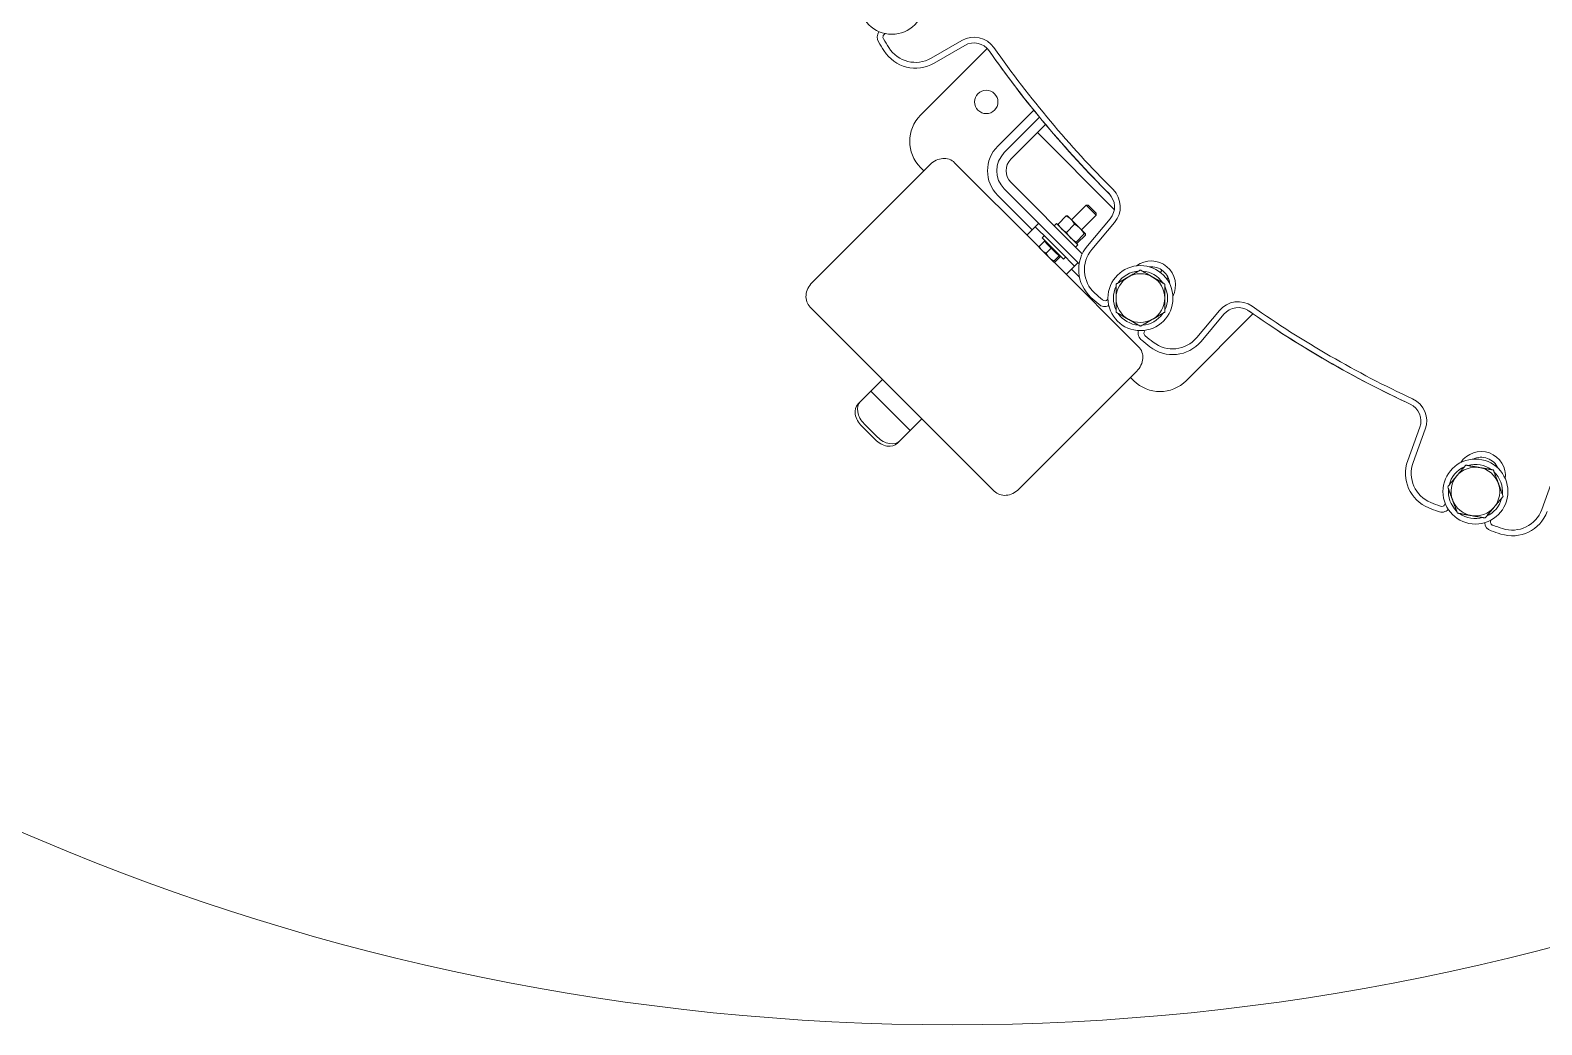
# Model space of a CAD drawing. Header units: inches. Extents: x 20 to 536, y 8 to 344.
# Drawn here: x 63.89 to 104.62, y 203.37 to 230.16 of the extents above; entities that cross this region are included whole.
import ezdxf

# ---------------------------------------------------------------- set-up
doc = ezdxf.new("R2010")
doc.units = ezdxf.units.IN
doc.header["$LTSCALE"] = 16
doc.header["$MEASUREMENT"] = 0
doc.layers.add('Visible', color=7, linetype='Continuous', lineweight=18)

msp = doc.modelspace()

# ---------------------------------------------------------------- linework, layer by layer
at = {"layer": 'Visible', "linetype": 'Continuous', "lineweight": 18}
for p, q in [((86.9125, 230.0623), (86.92922, 230.07195)), ((88.99167, 229.88861), (88.16357, 229.41051)), ((88.24107, 229.27627), (89.06917, 229.75438)), ((89.95724, 227.04191), (90.92756, 228.01224)), ((91.08642, 227.81754), (90.13401, 226.86514)), ((90.31079, 226.68836), (91.02725, 227.40482)), ((91.02725, 227.40482), (91.24684, 227.62441)), ((93.09846, 225.33361), (91.02725, 227.40482)), ((92.23587, 224.14103), (90.31079, 226.06611)), ((90.88355, 224.78624), (89.95724, 225.71255)), ((90.13401, 225.88933), (92.15145, 223.87189)), ((91.48034, 224.89655), (91.53691, 224.95312)), ((91.53691, 224.95312), (92.11108, 224.37895)), ((92.98688, 225.08544), (92.37224, 224.35294)), ((92.49097, 224.25331), (93.10561, 224.98581)), ((91.15507, 224.57128), (91.21164, 224.62785)), ((91.15507, 224.57128), (91.72924, 223.99711)), ((91.72924, 223.99711), (91.78581, 224.05368)), ((92.05451, 224.32238), (92.11108, 224.37895)), ((92.15819, 223.5116), (91.94421, 223.72558)), ((94.38862, 223.69513), (94.33457, 223.64107)), ((94.50935, 223.4623), (94.54737, 223.50032)), ((92.92803, 222.92286), (92.91562, 222.90806)), ((95.93232, 222.61392), (95.31768, 221.88142)), ((95.43641, 221.78179), (96.05106, 222.51429)), ((93.91913, 222.06601), (93.93155, 222.0808)), ((101.32937, 219.46685), (101.00232, 218.56831)), ((101.14798, 218.51529), (101.47502, 219.41384)), ((104.94249, 218.15179), (104.61544, 217.25324)), ((102.01371, 217.41456), (102.00711, 217.39642)), ((103.23811, 216.94837), (103.24471, 216.96652))]:
    msp.add_line(p, q, dxfattribs=at)
at = {"layer": 'Visible'}
for p, q in [((87.87976, 227.87771), (89.67484, 229.6728)), ((84.95453, 223.36418), (88.13651, 226.54616)), ((87.9668, 226.37645), (87.87976, 226.4635)), ((91.07076, 224.31901), (88.79536, 226.59442)), ((91.94527, 225.05247), (92.34312, 225.45033)), ((92.60829, 225.18516), (92.34312, 225.45033)), ((92.39735, 225.45033), (92.34312, 225.45033)), ((92.39735, 225.45033), (92.60829, 225.23939)), ((92.60829, 225.23939), (92.60829, 225.18516)), ((90.9684, 224.8711), (90.87647, 224.77917)), ((91.06032, 224.96302), (90.9684, 224.8711)), ((91.32195, 224.51754), (90.9684, 224.8711)), ((91.58075, 224.90928), (91.57988, 224.91167)), ((91.80249, 225.16015), (91.58374, 224.94139)), ((92.02794, 224.9347), (91.80918, 224.71595)), ((91.8346, 225.16313), (91.83221, 225.164)), ((91.93276, 225.06497), (91.8346, 225.16313)), ((92.17439, 224.82335), (91.93276, 225.06497)), ((92.31947, 224.67826), (92.17439, 224.82335)), ((92.21043, 224.7873), (92.60829, 225.18516)), ((90.74354, 224.64624), (90.87647, 224.77917)), ((91.21389, 224.47711), (91.07748, 224.34071)), ((91.21389, 224.47711), (91.30596, 224.38503)), ((91.22578, 224.46521), (91.24346, 224.4829)), ((91.32195, 224.51754), (91.6755, 224.16399)), ((92.28574, 224.6769), (92.06699, 224.45814)), ((92.06724, 224.42279), (92.06963, 224.42192)), ((92.31811, 224.64453), (92.09935, 224.42578)), ((92.32109, 224.67664), (92.31947, 224.67826)), ((92.32109, 224.67664), (92.32196, 224.67425)), ((91.07163, 224.31107), (91.07107, 224.31317)), ((91.07163, 224.31107), (91.15182, 224.23088)), ((91.15182, 224.23088), (91.34919, 224.03351)), ((91.39804, 224.29296), (91.26164, 224.15655)), ((91.30596, 224.38503), (91.39804, 224.29296)), ((91.34919, 224.03351), (91.4677, 223.915)), ((91.39804, 224.29296), (91.50334, 224.18766)), ((91.60863, 224.08236), (91.47223, 223.94596)), ((91.63507, 224.05593), (91.49867, 223.91952)), ((91.50334, 224.18766), (91.60863, 224.08236)), ((91.60863, 224.08236), (91.62185, 224.06914)), ((91.62185, 224.06914), (91.63507, 224.05593)), ((91.62318, 224.06782), (91.64086, 224.0855)), ((92.02906, 223.81044), (91.6755, 224.16399)), ((91.4677, 223.915), (91.46903, 223.91367)), ((91.46903, 223.91367), (91.47113, 223.91311)), ((93.75238, 221.6374), (91.47697, 223.9128)), ((91.93713, 223.71851), (91.8042, 223.58558)), ((91.93713, 223.71851), (92.02906, 223.81044)), ((92.02906, 223.81044), (92.12098, 223.90236)), ((84.90627, 222.70533), (89.86329, 217.74831)), ((94.39971, 222.52702), (94.39353, 222.53057)), ((96.83504, 222.52116), (95.03568, 220.72179)), ((86.62753, 220.53022), (86.85445, 220.75715)), ((93.70412, 220.97855), (90.52214, 217.79657)), ((93.62146, 220.72179), (93.53442, 220.80884)), ((86.25851, 220.16121), (86.48175, 220.38445)), ((86.48175, 220.38445), (86.5356, 220.4383)), ((86.62753, 220.53022), (86.5356, 220.4383)), ((86.5356, 220.4383), (87.59626, 219.37764)), ((86.25851, 220.16121), (86.19351, 220.09621)), ((86.71562, 219.2041), (86.36206, 219.55766)), ((87.91511, 219.69649), (87.68819, 219.46956)), ((86.29706, 219.49266), (86.65062, 219.1391)), ((87.54241, 219.32379), (87.31917, 219.10055)), ((87.59626, 219.37764), (87.54241, 219.32379)), ((87.59626, 219.37764), (87.68819, 219.46956)), ((87.25417, 219.03555), (87.31917, 219.10055)), ((103.53202, 217.54594), (103.52501, 217.54717))]:
    msp.add_line(p, q, dxfattribs=at)
at = {"layer": 'Visible', "linetype": 'Continuous', "lineweight": 18}
msp.add_circle((88.73184, 266.37172), 63, dxfattribs=at)
at = {"layer": 'Visible'}
for centre, radius in [((87.10417, 230.92929), 0.875), ((89.64752, 228.23127), 0.315), ((93.80271, 222.94627), 0.875), ((102.82764, 217.73572), 0.875)]:
    msp.add_circle(centre, radius, dxfattribs=at)
at = {"layer": 'Visible', "linetype": 'Continuous', "lineweight": 18}
for centre, radius, start, end in [((86.96, 229.98003), 0.25, 144.25653, 211.403761), ((113.09041, 245.93245), 30.865, 211.403761, 211.918851), ((86.96, 229.98003), 0.095, 120, 211.403761), ((113.09041, 245.93245), 30.71, 211.403761, 211.918851), ((87.74107, 230.1423), 0.845, 211.918851, 300), ((89.31917, 229.32137), 0.655, 34.94543, 120), ((89.31917, 229.32137), 0.5, 34.94543, 120), ((113.09041, 245.93245), 28.345, 214.94543, 225.05457), ((87.74107, 230.1423), 1, 211.918851, 300), ((113.09041, 245.93245), 28.50133, 214.872782, 225.127218), ((113.09041, 245.93245), 28.5, 214.94543, 225.05457), ((90.62192, 226.37723), 0.94, 135, 225), ((90.62192, 226.37723), 0.69, 135, 225), ((90.62192, 226.37723), 0.44, 135, 225), ((92.60386, 225.40683), 0.5, 320, 45.05457), ((92.60386, 225.40683), 0.655, 320, 45.05457), ((93.13828, 223.71015), 1, 140, 228.081149), ((93.13828, 223.71015), 0.845, 140, 228.081149), ((94.09282, 223.29201), 0.655, 332.990051, 127.009949), ((94.09282, 223.29201), 0.5, 3.719204, 96.280796), ((113.09041, 245.93245), 30.865, 228.081149, 228.596239), ((113.09041, 245.93245), 30.71, 228.081149, 228.596239), ((92.84284, 222.96913), 0.25, 228.596239, 295.74347), ((92.84284, 222.96913), 0.095, 228.596239, 320), ((96.43408, 222.19289), 0.655, 54.94543, 140), ((93.5352, 223.46395), 0.94, 230.562336, 232.014223), ((96.43408, 222.19289), 0.5, 54.94543, 140), ((113.09041, 245.93245), 28.50133, 234.872782, 245.127218), ((113.09041, 245.93245), 28.5, 234.94543, 245.05457), ((113.09041, 245.93245), 28.345, 234.94543, 245.05457), ((93.99191, 222.00495), 0.25, 164.25653, 231.403761), ((93.99191, 222.00495), 0.095, 140, 231.403761), ((113.09041, 245.93245), 30.865, 231.403761, 231.918851), ((113.09041, 245.93245), 30.71, 231.403761, 231.918851), ((94.67037, 222.42457), 1, 231.918851, 320), ((94.67037, 222.42457), 0.845, 231.918851, 320), ((100.85952, 219.63786), 0.5, 340, 65.05457), ((100.85952, 219.63786), 0.655, 340, 65.05457), ((102.98201, 218.15984), 0.655, 352.990051, 147.009949), ((101.94202, 218.22629), 1, 160, 248.081149), ((101.94202, 218.22629), 0.845, 160, 248.081149), ((102.98201, 218.15984), 0.5, 23.719204, 116.280796), ((113.09041, 245.93245), 30.865, 248.081149, 248.596239), ((113.09041, 245.93245), 30.71, 248.081149, 248.596239), ((101.91784, 217.42891), 0.25, 248.596239, 315.74347), ((101.91784, 217.42891), 0.095, 248.596239, 340), ((103.8214, 217.54225), 1, 251.918851, 340), ((103.8214, 217.54225), 0.845, 251.918851, 340), ((103.32738, 216.91588), 0.25, 184.25653, 251.403761), ((103.32738, 216.91588), 0.095, 160, 251.403761), ((113.09041, 245.93245), 30.865, 251.403761, 251.918851), ((113.09041, 245.93245), 30.71, 251.403761, 251.918851)]:
    msp.add_arc(centre, radius, start, end, dxfattribs=at)
at = {"layer": 'Visible'}
for centre, radius, start, end in [((88.58686, 227.17061), 1, 135, 225), ((93.80271, 222.94627), 0.7295, 94.170271, 146.051989), ((93.80271, 222.94627), 0.656, 60.11113, 120.11113), ((93.80271, 222.94627), 0.7295, 34.170271, 86.051989), ((93.80271, 222.94627), 0.7295, 154.170271, 206.051989), ((93.80271, 222.94627), 0.656, 120.11113, 180.11113), ((93.80271, 222.94627), 0.656, 0.11113, 60.11113), ((93.80271, 222.94627), 0.7295, 334.170271, 26.051989), ((93.80271, 222.94627), 0.656, 180.11113, 240.11113), ((93.80271, 222.94627), 0.656, 300.11113, 0.11113), ((93.80271, 222.94627), 0.7295, 214.170271, 266.051989), ((93.80271, 222.94627), 0.656, 240.11113, 300.11113), ((93.80271, 222.94627), 0.7295, 274.170271, 324.921056), ((93.80271, 222.94627), 0.7295, 324.921056, 326.051989), ((94.32857, 221.4289), 1, 225, 315), ((102.82764, 217.73572), 0.7295, 114.170271, 166.051989), ((102.82764, 217.73572), 0.656, 80.11113, 140.11113), ((102.82764, 217.73572), 0.7295, 54.170271, 106.051989), ((102.82764, 217.73572), 0.656, 20.11113, 80.11113), ((102.82764, 217.73572), 0.656, 140.11113, 200.11113), ((102.82764, 217.73572), 0.656, 320.11113, 20.11113), ((102.82764, 217.73572), 0.7295, 354.170271, 46.051989), ((102.82764, 217.73572), 0.7295, 174.170271, 226.051989), ((102.82764, 217.73572), 0.656, 200.11113, 260.11113), ((102.82764, 217.73572), 0.7295, 294.170271, 344.921056), ((102.82764, 217.73572), 0.7295, 344.921056, 346.051989), ((102.82764, 217.73572), 0.7295, 234.170271, 286.051989), ((102.82764, 217.73572), 0.656, 260.11113, 320.11113)]:
    msp.add_arc(centre, radius, start, end, dxfattribs=at)
for centre, major_axis, start_param, end_param in [((86.54706, 219.74266), (-0.35355, 0.35355), 0, 1.57079633), ((86.61206, 219.80766), (-0.35355, 0.35355), 0, 1.57079633), ((86.90062, 219.3891), (0.35355, -0.35355), 4.71238898, 6.28318531), ((86.96562, 219.4541), (0.35355, -0.35355), 4.71238898, 6.28318531)]:
    msp.add_ellipse(centre, major_axis=major_axis, ratio=0.70710678, start_param=start_param, end_param=end_param, dxfattribs=at)
for points, knots in [([(88.13651, 226.54616), (88.1809, 226.59055), (88.23574, 226.63042), (88.35346, 226.68693), (88.41634, 226.70355), (88.53291, 226.71259), (88.59435, 226.70559), (88.70602, 226.66605), (88.75627, 226.6335), (88.79536, 226.59442)], [7.66569537, 7.66569537, 7.66569537, 7.66569537, 8.14410219, 8.14410219, 8.62250901, 8.62250901, 9.10136342, 9.10136342, 9.58021783, 9.58021783, 9.58021783, 9.58021783]), ([(84.90627, 222.70533), (84.86718, 222.74442), (84.83464, 222.79467), (84.7951, 222.90634), (84.78809, 222.96778), (84.79714, 223.08435), (84.81376, 223.14723), (84.87027, 223.26494), (84.91013, 223.31979), (84.95453, 223.36418)], [5.7511729, 5.7511729, 5.7511729, 5.7511729, 6.23002731, 6.23002731, 6.70888172, 6.70888172, 7.18728854, 7.18728854, 7.66569537, 7.66569537, 7.66569537, 7.66569537]), ([(93.75238, 221.6374), (93.79147, 221.59831), (93.82401, 221.54806), (93.86355, 221.43639), (93.87056, 221.37495), (93.86151, 221.25838), (93.84489, 221.19549), (93.78838, 221.07778), (93.74852, 221.02294), (93.70412, 220.97855)], [1.91832521, 1.91832521, 1.91832521, 1.91832521, 2.39717963, 2.39717963, 2.87603404, 2.87603404, 3.35444086, 3.35444086, 3.83284768, 3.83284768, 3.83284768, 3.83284768]), ([(90.52214, 217.79657), (90.47775, 217.75217), (90.42291, 217.71231), (90.30519, 217.6558), (90.24231, 217.63918), (90.12574, 217.63013), (90.0643, 217.63714), (89.95263, 217.67667), (89.90238, 217.70922), (89.86329, 217.74831)], [3.83284768, 3.83284768, 3.83284768, 3.83284768, 4.3112545, 4.3112545, 4.78966133, 4.78966133, 5.26851574, 5.26851574, 5.74737015, 5.74737015, 5.74737015, 5.74737015])]:
    msp.add_open_spline(points, degree=3, knots=knots, dxfattribs=at)
for points, weights in [([(91.57988, 224.91167), (91.57667, 224.9205), (91.58374, 224.94139)], [1.01257140228, 1.03000329454, 1]), ([(91.58374, 224.94139), (91.6266, 224.86344), (91.67891, 224.81112)], [1, 1.0379548493, 1]), ([(91.67891, 224.81112), (91.73123, 224.75881), (91.80918, 224.71595)], [1, 1.0379548493, 1]), ([(91.80249, 225.16015), (91.82338, 225.16722), (91.83221, 225.164)], [1, 1.03000329454, 1.01257140228]), ([(91.93276, 225.06497), (91.88045, 225.11729), (91.80249, 225.16015)], [1, 1.0379548493, 1]), ([(92.02794, 224.9347), (91.98508, 225.01266), (91.93276, 225.06497)], [1, 1.0379548493, 1]), ([(92.17439, 224.82335), (92.11456, 224.88317), (92.02794, 224.9347)], [1, 1.0379548493, 1]), ([(92.28574, 224.6769), (92.23421, 224.76352), (92.17439, 224.82335)], [1, 1.0379548493, 1]), ([(91.80918, 224.71595), (91.86071, 224.62932), (91.92054, 224.5695)], [1, 1.0379548493, 1]), ([(91.92054, 224.5695), (91.98036, 224.50967), (92.06699, 224.45814)], [1, 1.0379548493, 1]), ([(92.06699, 224.45814), (92.05811, 224.43192), (92.06562, 224.42441)], [1, 1.0379548493, 1]), ([(92.06562, 224.42441), (92.07313, 224.4169), (92.09935, 224.42578)], [1, 1.0379548493, 1]), ([(92.31947, 224.67826), (92.31196, 224.68577), (92.28574, 224.6769)], [1, 1.0379548493, 1]), ([(92.31811, 224.64453), (92.32698, 224.67075), (92.31947, 224.67826)], [1, 1.0379548493, 1]), ([(91.07107, 224.31317), (91.06899, 224.32093), (91.07748, 224.34071)], [1.01257140228, 1.03000329454, 1]), ([(91.07748, 224.34071), (91.10908, 224.27362), (91.15182, 224.23088)], [1, 1.0379548493, 1]), ([(91.15182, 224.23088), (91.19455, 224.18815), (91.26164, 224.15655)], [1, 1.0379548493, 1]), ([(91.26164, 224.15655), (91.30032, 224.08238), (91.34919, 224.03351)], [1, 1.0379548493, 1]), ([(91.34919, 224.03351), (91.39806, 223.98464), (91.47223, 223.94596)], [1, 1.0379548493, 1]), ([(91.47223, 223.94596), (91.46157, 223.92113), (91.4677, 223.915)], [1, 1.0379548493, 1]), ([(91.4677, 223.915), (91.47384, 223.90886), (91.49867, 223.91952)], [1, 1.0379548493, 1]), ([(93.47361, 223.51374), (93.62567, 223.60193), (93.80125, 223.70375)], [1, 1.0379548493, 1]), ([(93.80125, 223.70375), (93.97722, 223.60261), (94.12961, 223.51502)], [1, 1.0379548493, 1]), ([(93.14598, 223.32374), (93.32156, 223.42556), (93.47361, 223.51374)], [1, 1.0379548493, 1]), ([(93.14672, 222.945), (93.14638, 223.12077), (93.14598, 223.32374)], [1, 1.0379548493, 1]), ([(94.12961, 223.51502), (94.28201, 223.42742), (94.45798, 223.32628)], [1, 1.0379548493, 1]), ([(94.45798, 223.32628), (94.45837, 223.12331), (94.45871, 222.94754)], [1, 1.0379548493, 1]), ([(93.14745, 222.56625), (93.14706, 222.76922), (93.14672, 222.945)], [1, 1.0379548493, 1]), ([(94.45871, 222.94754), (94.45905, 222.77177), (94.45945, 222.5688)], [1, 1.0379548493, 1]), ([(93.47582, 222.37752), (93.32342, 222.46511), (93.14745, 222.56625)], [1, 1.0379548493, 1]), ([(93.80418, 222.18879), (93.62821, 222.28993), (93.47582, 222.37752)], [1, 1.0379548493, 1]), ([(94.13182, 222.37879), (93.97976, 222.29061), (93.80418, 222.18879)], [1, 1.0379548493, 1]), ([(94.45945, 222.5688), (94.28387, 222.46698), (94.13182, 222.37879)], [1, 1.0379548493, 1]), ([(102.3243, 218.15642), (102.43703, 218.29129), (102.56719, 218.44702)], [1, 1.0379548493, 1]), ([(102.56719, 218.44702), (102.76714, 218.41216), (102.9403, 218.38198)], [1, 1.0379548493, 1]), ([(102.9403, 218.38198), (103.11347, 218.35179), (103.31342, 218.31693)], [1, 1.0379548493, 1]), ([(103.31342, 218.31693), (103.38321, 218.12634), (103.44364, 217.96128)], [1, 1.0379548493, 1]), ([(102.08141, 217.86581), (102.21158, 218.02155), (102.3243, 218.15642)], [1, 1.0379548493, 1]), ([(103.44364, 217.96128), (103.50408, 217.79623), (103.57387, 217.60563)], [1, 1.0379548493, 1]), ([(102.21164, 217.51016), (102.1512, 217.67522), (102.08141, 217.86581)], [1, 1.0379548493, 1]), ([(102.34187, 217.15451), (102.27208, 217.34511), (102.21164, 217.51016)], [1, 1.0379548493, 1]), ([(103.57387, 217.60563), (103.44371, 217.4499), (103.33098, 217.31503)], [1, 1.0379548493, 1]), ([(102.71498, 217.08947), (102.54182, 217.11966), (102.34187, 217.15451)], [1, 1.0379548493, 1]), ([(103.0881, 217.02443), (102.88815, 217.05928), (102.71498, 217.08947)], [1, 1.0379548493, 1]), ([(103.33098, 217.31503), (103.21826, 217.18016), (103.0881, 217.02443)], [1, 1.0379548493, 1])]:
    msp.add_rational_spline(points, weights, degree=2, dxfattribs=at)

doc.saveas('drawing.dxf')
